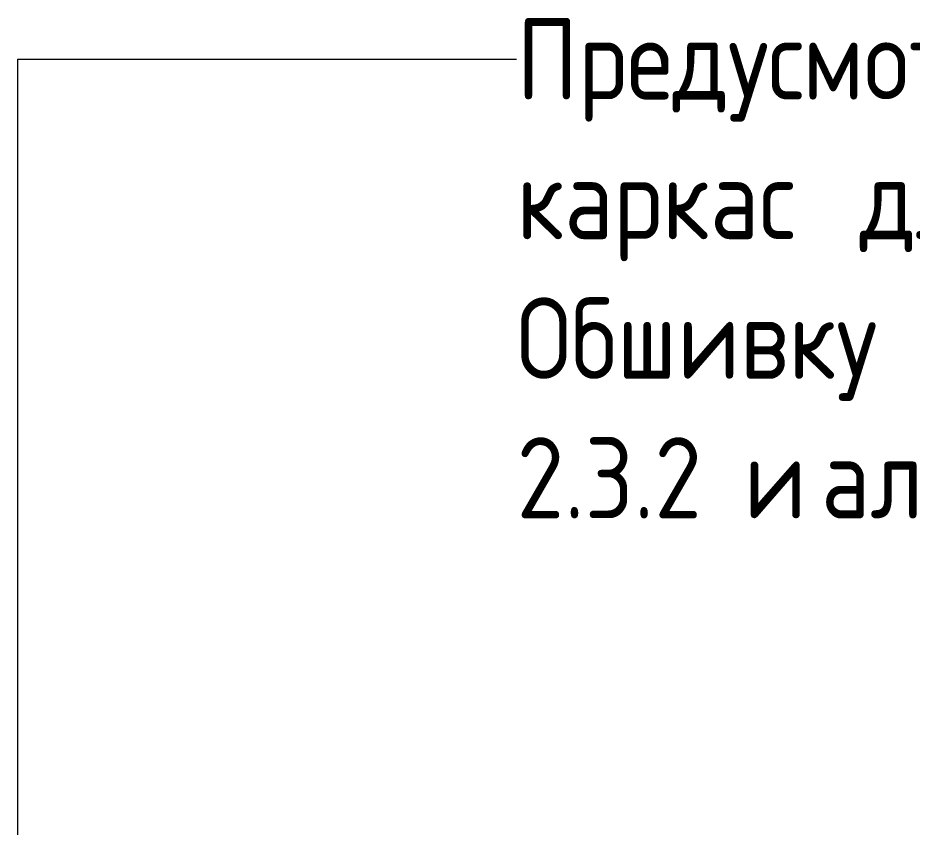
# Model space of a CAD drawing. Header units: millimetres. Extents: x -6228 to 201956, y -8553 to 30426.
# Drawn here: x 159206 to 162509, y 27436 to 30426 of the extents above; entities that cross this region are included whole.
import ezdxf

# ---------------------------------------------------------------- set-up
doc = ezdxf.new("R2010")
doc.units = ezdxf.units.MM
doc.layers.add('G-ANNO-TEXT', color=7, linetype='Continuous', lineweight=9)
doc.styles.add('GOST Common_2', font='GOST_Common.ttf', dxfattribs={"width": 0.9, "height": 300})

msp = doc.modelspace()

# ---------------------------------------------------------------- linework, layer by layer
at = {"layer": 'G-ANNO-TEXT'}
for p, q in [((159205.7, 30274.4), (161048.2, 30274.4)), ((159205.7, 26655.9), (159205.7, 30274.4))]:
    msp.add_line(p, q, dxfattribs=at)

# ---------------------------------------------------------------- texts
at = {"layer": 'G-ANNO-TEXT', "char_height": 300, "attachment_point": 1, "style": 'GOST Common_2'}
for s, insert, width in [('Предусмотреть', (161048.2, 30424.4), 3196.328), ('\\fGOST Common|b0|i0|c204|p34|;\\W.9; ', (162220.9, 29908.5), 115.443), ('каркас', (161048.2, 29908.5), 1421.392), ('для', (162316.2, 29908.5), 707.088), ('Обшивку', (161048.2, 29392.5), 1731.645), ('\\fGOST Common|b0|i0|c204|p34|;\\W.9; ', (162476.9, 29392.5), 115.443), ('2.3.2 ', (161048.2, 28876.6), 1017.341), ('\\fGOST Common|b0|i0|c204|p34|;\\W.9; ', (162078.1, 28876.6), 115.443), ('альбом', (162173.3, 28876.6), 1464.683), ('\\fGOST Common|b0|i0|c204|p34|;\\W.9;и', (161887.6, 28876.6), 230.886)]:
    msp.add_mtext(s, dxfattribs=dict(at, insert=insert, width=width))

doc.saveas('drawing.dxf')
